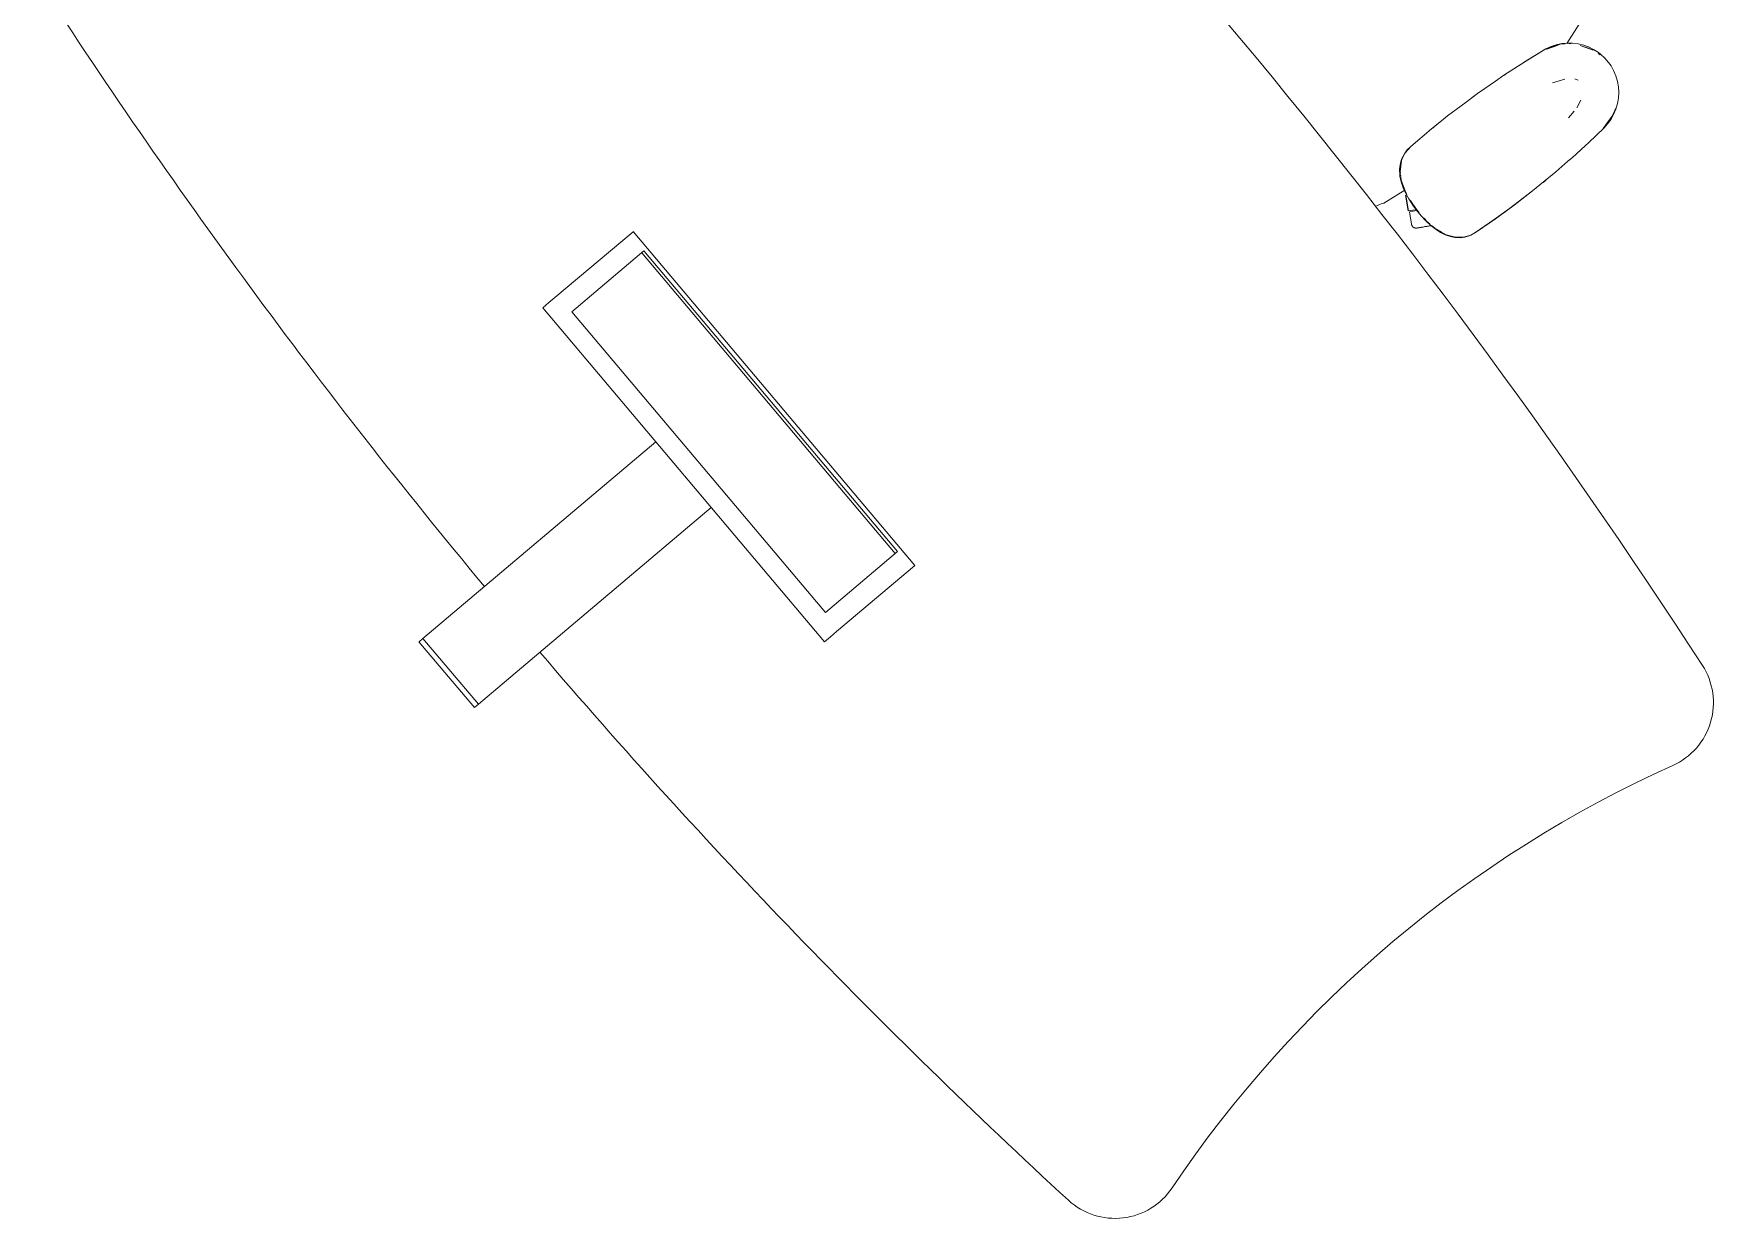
# Model space of a CAD drawing. Header units: millimetres. Extents: x 155927 to 326028, y -36033 to 97293.
# Drawn here: x 184934 to 186399, y 24309 to 25342 of the extents above; entities that cross this region are included whole.
import ezdxf

# ---------------------------------------------------------------- set-up
doc = ezdxf.new("R2010")
doc.units = ezdxf.units.MM
doc.header["$MEASUREMENT"] = 0
doc.layers.add('G-IMPT', color=8, linetype='CONTINUOUS', lineweight=9)
doc.layers.add('I-FURN', color=8, linetype='CONTINUOUS', lineweight=9)

msp = doc.modelspace()

# ---------------------------------------------------------------- linework, layer by layer
at = {"layer": 'G-IMPT'}
for p, q in [((186270.9, 25333.6), (186281.7, 25350.6)), ((186252.8, 25329), (186257.5, 25331.1)), ((186265.3, 25333.1), (186253.6, 25328.9)), ((186262.6, 25332.1), (186253.6, 25328.9)), ((186255.8, 25330.3), (186264.2, 25332.8)), ((186261.6, 25332.5), (186257.5, 25331.1)), ((186266.6, 25333.6), (186261.6, 25332.5)), ((186265.3, 25333.1), (186262.6, 25332.1)), ((186265.3, 25333.1), (186269.6, 25333.3)), ((186266.6, 25333.6), (186271.7, 25334)), ((186275.9, 25334), (186271.7, 25334)), ((186273.2, 25333.5), (186274.6, 25333.6)), ((186280.9, 25333.4), (186275.9, 25334)), ((186280.9, 25333.4), (186285.9, 25332.2)), ((186293.9, 25328), (186282.8, 25332.1)), ((186290, 25329.6), (186282.8, 25332.1)), ((186289.8, 25330.7), (186285.9, 25332.2)), ((186234.4, 25317.8), (186224.8, 25311.7)), ((186252.8, 25329), (186233.1, 25317)), ((186233.1, 25317), (186250.4, 25327.6)), ((186252.8, 25329), (186234.4, 25317.8)), ((186252.8, 25329), (186250.4, 25327.6)), ((186253, 25328.9), (186255.8, 25330.3)), ((186294.4, 25328.5), (186289.8, 25330.7)), ((186293.9, 25328), (186290, 25329.6)), ((186294.4, 25328.5), (186298.6, 25325.8)), ((186298.3, 25324.9), (186300, 25323.7)), ((186300.4, 25324.4), (186298.6, 25325.8)), ((186304.1, 25321), (186300.4, 25324.4)), ((186307.4, 25317.2), (186304.1, 25321)), ((186307.4, 25317.2), (186309.6, 25314.1)), ((186216.2, 25306), (186208.8, 25301)), ((186216.2, 25306), (186224.8, 25311.7)), ((186217.9, 25307.1), (186216.3, 25306)), ((186258.5, 25299.5), (186269.3, 25302.5)), ((186278.6, 25302.7), (186278.1, 25302.9)), ((186280.8, 25301.6), (186278.6, 25302.7)), ((186311.8, 25310.1), (186309.6, 25314.1)), ((186311.8, 25310.1), (186313.8, 25305.5)), ((186315.2, 25300.6), (186313.8, 25305.5)), ((186183.1, 25282.7), (186193.1, 25290)), ((186190, 25287.7), (186188.6, 25286.7)), ((186199.5, 25294.5), (186193.1, 25290)), ((186199.5, 25294.5), (186208.8, 25301)), ((186316, 25296), (186315.2, 25300.6)), ((186316, 25296), (186316.3, 25291)), ((186316.3, 25291), (186316, 25285.9)), ((186167.1, 25270.5), (186178.8, 25279.4)), ((186183.1, 25282.7), (186178.8, 25279.4)), ((186188.6, 25286.7), (186187, 25285.5)), ((186272.5, 25269), (186277.4, 25274.7)), ((186283.2, 25284.3), (186279.8, 25277.6)), ((186308.6, 25266.6), (186312.7, 25274.4)), ((186311.8, 25271.7), (186313.8, 25276.4)), ((186313.4, 25277), (186312.7, 25274.4)), ((186315.2, 25281.3), (186313.8, 25276.4)), ((186315.2, 25281.3), (186316, 25285.9)), ((186151.4, 25257.8), (186148.6, 25255.6)), ((186163.5, 25267.7), (186151.4, 25257.8)), ((186154.5, 25260.3), (186156.6, 25262.1)), ((186158.3, 25263.4), (186156.6, 25262.1)), ((186163.5, 25267.7), (186167.1, 25270.5)), ((186290.1, 25247.4), (186303.2, 25259.8)), ((186302.8, 25259.5), (186310.3, 25270.1)), ((186302.8, 25259.5), (186304.8, 25262.2)), ((186308.6, 25266.6), (186303.1, 25259.9)), ((186303.2, 25259.8), (186306.6, 25263.6)), ((186310.3, 25270.1), (186304.8, 25262.2)), ((186309.6, 25267.7), (186306.6, 25263.6)), ((186311.8, 25271.7), (186309.6, 25267.7)), ((186129.9, 25238.3), (186134.9, 25243.9)), ((186134.7, 25243.7), (186131.9, 25240.9)), ((186139, 25247.4), (186134.7, 25243.7)), ((186139, 25247.4), (186148.6, 25255.6)), ((186275.9, 25234.4), (186287.1, 25244.6)), ((186287.1, 25244.6), (186290.1, 25247.4)), ((186125.4, 25224.1), (186126.7, 25231.8)), ((186125.6, 25228), (186125.9, 25229.7)), ((186125.8, 25221.7), (186126.7, 25231.8)), ((186127.1, 25233.4), (186125.9, 25229.7)), ((186125.9, 25223.5), (186126.2, 25228.6)), ((186126.7, 25231.8), (186126.2, 25228.6)), ((186127.8, 25234), (186126.7, 25231.8)), ((186127.1, 25233.4), (186129.4, 25237.6)), ((186127.8, 25234), (186129.9, 25238.3)), ((186131.9, 25240.9), (186129.4, 25237.6)), ((186272, 25231), (186261.3, 25221.8)), ((186275.9, 25234.4), (186272, 25231)), ((186282, 25239.9), (186283.2, 25241.1)), ((186125.6, 25228), (186125.2, 25223.9)), ((186125.2, 25223.9), (186125.3, 25219.6)), ((186125.5, 25218), (186125.3, 25219.6)), ((186125.9, 25220.5), (186125.4, 25224.1)), ((186126.6, 25213), (186125.5, 25218)), ((186125.8, 25221.7), (186125.8, 25223)), ((186126.2, 25217.9), (186126, 25219.6)), ((186126.6, 25214.5), (186126.2, 25217.4)), ((186129.9, 25205.2), (186126.6, 25214.5)), ((186256.7, 25217.9), (186247.6, 25210.4)), ((186252.9, 25214.8), (186251.5, 25213.5)), ((186256.7, 25217.9), (186261.3, 25221.8)), ((186129.7, 25205.7), (186111.3, 25194.6)), ((186128.3, 25207.9), (186126.6, 25213)), ((186128.3, 25207.9), (186130, 25204.2)), ((186131.5, 25202.3), (186129.9, 25205.2)), ((186130, 25204.2), (186133.2, 25198.2)), ((186241.1, 25205.2), (186217.2, 25187)), ((186241.1, 25205.2), (186225.1, 25192.8)), ((186241.1, 25205.2), (186232.5, 25198.5)), ((186241.1, 25205.2), (186247.6, 25210.4)), ((186251.5, 25213.5), (186250.3, 25212.6)), ((186109.1, 25193.8), (186103.9, 25191.7)), ((186109.1, 25193.8), (186111.3, 25194.6)), ((186137.2, 25192), (186133.2, 25198.2)), ((186136, 25194.5), (186134.6, 25196.9)), ((186136, 25194.5), (186140.2, 25188.6)), ((186137.2, 25192), (186139.9, 25188.4)), ((186139.9, 25188.4), (186143.9, 25183.5)), ((186142.2, 25186.3), (186140.2, 25188.6)), ((186225.1, 25192.8), (186207.8, 25180.2)), ((186217.2, 25187), (186207.8, 25180.2)), ((186225.1, 25192.8), (186208.8, 25180.9)), ((186217.2, 25187), (186232.5, 25198.5)), ((186225.1, 25192.8), (186217.2, 25187)), ((186223.5, 25191.6), (186221.9, 25190.5)), ((186225, 25192.8), (186223.5, 25191.6)), ((186148.1, 25179), (186143.9, 25183.5)), ((186148.6, 25178.9), (186146.5, 25181.4)), ((186148.1, 25179), (186152.5, 25174.9)), ((186151.5, 25176.4), (186148.6, 25178.9)), ((186157, 25171.4), (186152.5, 25174.9)), ((186156.3, 25172.3), (186153.6, 25174.6)), ((186156.3, 25172.3), (186161.6, 25169.3)), ((186157, 25171.4), (186160.9, 25168.9)), ((186208.8, 25180.9), (186190.9, 25168.5)), ((186207.8, 25180.2), (186190.9, 25168.5)), ((186208.8, 25180.9), (186192.2, 25169.4)), ((186207.8, 25180.2), (186208.8, 25180.9)), ((186164.9, 25166.9), (186160.9, 25168.9)), ((186165.7, 25166.9), (186161.6, 25169.3)), ((186164.9, 25166.9), (186169.5, 25165.3)), ((186174, 25164.7), (186165.7, 25166.9)), ((186169.5, 25165.3), (186173.4, 25164.5)), ((186178.3, 25164.4), (186173.4, 25164.5)), ((186181, 25164.8), (186174, 25164.7)), ((186182.2, 25164.9), (186178.3, 25164.4)), ((186187.4, 25166.7), (186181, 25164.8)), ((186182.2, 25164.9), (186185.9, 25166)), ((186187.2, 25166.6), (186185.9, 25166)), ((186187.2, 25166.6), (186189.4, 25167.7)), ((186187.4, 25166.7), (186190.8, 25168.6)), ((186190.9, 25168.5), (186189.4, 25167.7)), ((186190.9, 25168.5), (186192.2, 25169.4))]:
    msp.add_line(p, q, dxfattribs=at)
at = {"layer": 'I-FURN'}
for p, q in [((186130.4, 25201.6), (186132.7, 25187.8)), ((186130.6, 25201.6), (186130.7, 25201.6)), ((186132.9, 25187.8), (186130.6, 25201.6)), ((186138.8, 25188.8), (186132.9, 25187.8)), ((186140.1, 25188), (186133.8, 25186.9)), ((186133.8, 25186.9), (186135.6, 25176.1)), ((185456.6, 25169.6), (185456.7, 25169.7)), ((185702.4, 24878.5), (185456.7, 25169.7)), ((186135.7, 25175.9), (186135.6, 25176.1)), ((186135.6, 25176.1), (186135.6, 25176.1)), ((186135.7, 25175.8), (186135.7, 25175.9)), ((186135.7, 25175.6), (186135.7, 25175.8)), ((186135.8, 25175.4), (186135.7, 25175.6)), ((186135.8, 25175.3), (186135.8, 25175.4)), ((186135.9, 25175.1), (186135.8, 25175.3)), ((186136, 25175), (186135.9, 25175.1)), ((186136, 25174.9), (186136, 25175)), ((186136.1, 25174.7), (186136, 25174.9)), ((186136.2, 25174.6), (186136.1, 25174.7)), ((186136.3, 25174.4), (186136.2, 25174.6)), ((186136.4, 25174.3), (186136.3, 25174.4)), ((186136.5, 25174.2), (186136.4, 25174.3)), ((186136.6, 25174.1), (186136.5, 25174.2)), ((186136.7, 25174), (186136.6, 25174.1)), ((186136.8, 25173.8), (186136.7, 25174)), ((186136.9, 25173.7), (186136.8, 25173.8)), ((186137.1, 25173.6), (186136.9, 25173.7)), ((186137.2, 25173.5), (186137.1, 25173.6)), ((186137.3, 25173.4), (186137.2, 25173.5)), ((186137.5, 25173.4), (186137.3, 25173.4)), ((186137.6, 25173.3), (186137.5, 25173.4)), ((186137.7, 25173.2), (186137.6, 25173.3)), ((186137.9, 25173.1), (186137.7, 25173.2)), ((186138, 25173.1), (186137.9, 25173.1)), ((186138.2, 25173), (186138, 25173.1)), ((186138.3, 25172.9), (186138.2, 25173)), ((186138.5, 25172.9), (186138.3, 25172.9)), ((186138.7, 25172.9), (186138.5, 25172.9)), ((186138.8, 25172.8), (186138.7, 25172.9)), ((186139, 25172.8), (186138.8, 25172.8)), ((186139.1, 25172.8), (186139, 25172.8)), ((186139.3, 25172.8), (186139.1, 25172.8)), ((186139.5, 25172.8), (186139.3, 25172.8)), ((186139.6, 25172.8), (186139.5, 25172.8)), ((186139.8, 25172.8), (186139.6, 25172.8)), ((186139.9, 25172.8), (186139.8, 25172.8)), ((186140.1, 25172.8), (186139.9, 25172.8)), ((186140.3, 25172.8), (186140.1, 25172.8)), ((186140.4, 25172.8), (186140.3, 25172.8)), ((186140.3, 25172.8), (186140.3, 25172.8)), ((186140.3, 25172.8), (186140.3, 25172.8)), ((186140.3, 25172.8), (186140.3, 25172.8)), ((186140.3, 25172.8), (186140.3, 25172.8)), ((186140.3, 25172.8), (186140.5, 25172.8)), ((186140.5, 25172.9), (186140.4, 25172.8)), ((186140.7, 25172.9), (186140.5, 25172.9)), ((186140.5, 25172.8), (186140.6, 25172.9)), ((186140.6, 25172.9), (186140.8, 25172.9)), ((186140.9, 25172.9), (186140.7, 25172.9)), ((186140.8, 25172.9), (186141.1, 25172.9)), ((186141.2, 25173), (186140.9, 25172.9)), ((186141.1, 25172.9), (186141.3, 25173)), ((186141.5, 25173), (186141.2, 25173)), ((186141.3, 25173), (186141.7, 25173)), ((186141.9, 25173.1), (186141.5, 25173)), ((186141.7, 25173), (186142.1, 25173.1)), ((186142.3, 25173.1), (186141.9, 25173.1)), ((186142.1, 25173.1), (186142.5, 25173.2)), ((186142.7, 25173.2), (186142.3, 25173.1)), ((186142.5, 25173.2), (186142.9, 25173.3)), ((186143.2, 25173.3), (186142.7, 25173.2)), ((186142.9, 25173.3), (186143.4, 25173.3)), ((186143.7, 25173.4), (186143.2, 25173.3)), ((186143.4, 25173.3), (186144, 25173.4)), ((186144.3, 25173.5), (186143.7, 25173.4)), ((186144, 25173.4), (186144.5, 25173.5)), ((186144.9, 25173.6), (186144.3, 25173.5)), ((186144.5, 25173.5), (186145.2, 25173.6)), ((186145.5, 25173.7), (186144.9, 25173.6)), ((186145.2, 25173.6), (186145.8, 25173.7)), ((186145.8, 25173.7), (186146.5, 25173.9)), ((186146.5, 25173.9), (186147.2, 25174)), ((186147.2, 25174), (186148, 25174.1)), ((186148, 25174.1), (186148.8, 25174.2)), ((186148.8, 25174.2), (186149.6, 25174.4)), ((186149.6, 25174.4), (186150.4, 25174.5)), ((186150.4, 25174.5), (186151.3, 25174.7)), ((186151.3, 25174.7), (186152.2, 25174.8)), ((186152.2, 25174.8), (186153.2, 25175)), ((185388.4, 25112.1), (185456.6, 25169.6)), ((185403.3, 25099.8), (185466.1, 25152.8)), ((185685.3, 24889), (185464.2, 25151.1)), ((185466.1, 25152.8), (185687.2, 24890.7)), ((185383.3, 25107.8), (185388.4, 25112.1)), ((185377.9, 25103.3), (185383.3, 25107.8)), ((185623.6, 24812), (185377.9, 25103.3)), ((185624.4, 24837.7), (185403.3, 25099.8)), ((185273.4, 24815), (185476.5, 24986.3)), ((185524.9, 24929), (185321.8, 24757.7)), ((185687.2, 24890.7), (185624.4, 24837.7)), ((185702.2, 24878.4), (185634, 24820.9)), ((185702.4, 24878.5), (185702.2, 24878.4)), ((185634, 24820.9), (185628.9, 24816.5)), ((185269.9, 24812), (185318.3, 24754.7)), ((185270, 24812), (185273.4, 24815)), ((185273.4, 24815), (185321.8, 24757.7)), ((185628.9, 24816.5), (185623.6, 24812)), ((185321.8, 24757.7), (185318.3, 24754.7))]:
    msp.add_line(p, q, dxfattribs=at)
for centre, radius, start, end in [((181732, 21778.6), 5546.8, 32.8997, 47.3973), ((189591, 28407.9), 5546.8, 212.8997, 219.761), ((189591, 28407.9), 5546.8, 220.5359, 227.3973), ((186338.9, 24758.9), 60, 294.1833, 32.8997), ((186788.9, 23756.8), 1038.5, 114.1833, 146.1136), ((185877, 24369.3), 60, 227.3973, 326.1136)]:
    msp.add_arc(centre, radius, start, end, dxfattribs=at)

doc.saveas('drawing.dxf')
